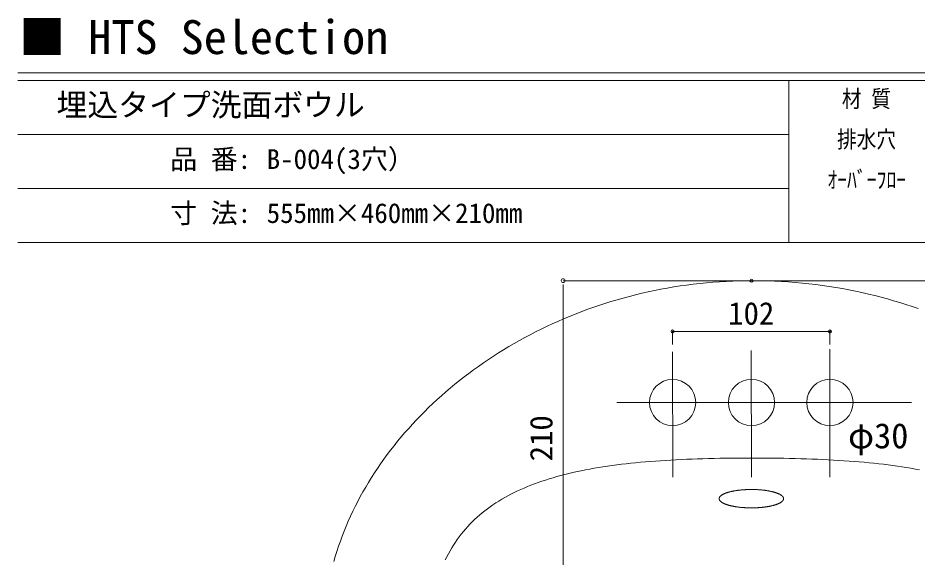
# Model space of a CAD drawing. Units: millimetres, scale not verified. Extents: x -1002 to 1010, y -687 to 676.
# Drawn here: x -1002 to -419, y 326 to 676 of the extents above; entities that cross this region are included whole.
import ezdxf
from ezdxf.enums import TextEntityAlignment as Align

# ---------------------------------------------------------------- set-up
doc = ezdxf.new("R2010")
doc.units = ezdxf.units.MM
doc.header["$LTSCALE"] = 5
doc.header["$PDMODE"] = 32
doc.header["$PDSIZE"] = 2
doc.layers.add('0-0', color=7, linetype='Continuous', lineweight=15)
doc.layers.add('F-0', color=7, linetype='Continuous', lineweight=15)
doc.styles.add('ＭＳ ゴシック', font='')
doc.styles.get('ＭＳ ゴシック').set_extended_font_data('MS Gothic')

# ---------------------------------------------------------------- blocks, each defined once
blk = doc.blocks.new('_DOT_21')
at = {"layer": '0-0'}
blk.add_line((-0.5, 0), (-1, 0), dxfattribs=at)
blk.add_circle((0, 0), 0.25, dxfattribs=at)
blk.add_circle((0, 0), 0.25, dxfattribs=at)

msp = doc.modelspace()

# ---------------------------------------------------------------- linework, layer by layer
at = {"layer": 'F-0'}
for p, q in [((1002.034, 640.036), (-1002.086, 640.036)), ((1002.034, 635.036), (-1002.086, 635.036)), ((-502.086, 635.036), (-502.086, 530.036)), ((-502.086, 600.036), (-1002.086, 600.036)), ((-502.086, 565.036), (-1002.086, 565.036)), ((1002.034, 530.036), (-1002.086, 530.036)), ((-531.328, 505.216), (-648.505, 505.216)), ((-521.328, 505.216), (-168.539, 505.216)), ((-648.505, 500.216), (-648.505, 300.216)), ((-475.486, 460.883), (-475.415, 377.909)), ((-577.484, 459.121), (-577.415, 377.823)), ((-526.485, 460.003), (-526.415, 377.866)), ((-526.484, 459.531), (-526.415, 377.866)), ((-613.687, 426.142), (-422.477, 426.304))]:
    msp.add_line(p, q, dxfattribs=at)
at = {"layer": 'F-0', "color": 4, "lineweight": 9}
for p, q in [((-577.456, 472.293), (-475.456, 472.293)), ((-577.456, 472.293), (-577.456, 463.834)), ((-475.456, 472.293), (-475.456, 463.834))]:
    msp.add_line(p, q, dxfattribs=at)
at = {"layer": 'F-0', "lineweight": 18}
for points in [[(-633.033, 486.437), (-629.181, 487.807), (-625.302, 489.137), (-621.395, 490.417), (-617.461, 491.647), (-613.501, 492.827), (-609.515, 493.957), (-605.505, 495.037), (-601.469, 496.067), (-597.41, 497.047), (-593.327, 497.967), (-589.221, 498.837), (-585.092, 499.657), (-580.942, 500.427), (-576.77, 501.137), (-572.577, 501.787), (-568.364, 502.387), (-564.131, 502.927), (-559.878, 503.417), (-555.607, 503.847), (-551.318, 504.217), (-547.011, 504.537), (-542.687, 504.787), (-538.346, 504.987), (-533.989, 505.127), (-529.617, 505.197), (-525.175, 505.217), (-520.576, 505.167), (-516.001, 505.057), (-511.45, 504.897), (-506.924, 504.667), (-502.423, 504.387), (-497.948, 504.037), (-493.498, 503.637), (-489.075, 503.177), (-484.678, 502.667), (-480.308, 502.097), (-475.966, 501.467), (-471.651, 500.787), (-467.365, 500.047)], [(-467.365, 500.047), (-463.108, 499.257), (-458.88, 498.407), (-454.681, 497.517), (-450.512, 496.567), (-446.374, 495.557), (-442.266, 494.507), (-438.19, 493.397), (-434.145, 492.247), (-430.132, 491.037), (-426.152, 489.787), (-422.204, 488.477), (-418.289, 487.127)], [(-755.848, 401.047), (-753.498, 403.877), (-751.1, 406.687), (-748.654, 409.457), (-746.16, 412.207), (-743.619, 414.927), (-741.031, 417.617), (-738.397, 420.277), (-735.718, 422.907), (-732.994, 425.497), (-730.226, 428.067), (-727.414, 430.607), (-724.558, 433.107), (-721.66, 435.577), (-718.719, 438.007), (-715.737, 440.417), (-712.713, 442.777), (-709.649, 445.107), (-706.545, 447.407), (-703.401, 449.667), (-700.218, 451.887), (-696.997, 454.077), (-693.737, 456.227), (-690.44, 458.337), (-687.106, 460.407), (-683.736, 462.437), (-680.33, 464.427), (-676.889, 466.377), (-673.413, 468.287), (-669.902, 470.157), (-666.358, 471.987), (-662.781, 473.767), (-659.171, 475.507), (-655.529, 477.207), (-651.856, 478.857), (-648.151, 480.467), (-644.416, 482.027), (-640.651, 483.547), (-636.856, 485.017), (-633.033, 486.437)], [(-797.209, 323.047), (-796.25, 326.377), (-795.228, 329.697), (-794.145, 333.007), (-793.002, 336.297), (-791.797, 339.577), (-790.533, 342.837), (-789.21, 346.077), (-787.828, 349.307), (-786.387, 352.517), (-784.889, 355.707), (-783.333, 358.877), (-781.721, 362.037), (-780.053, 365.167), (-778.329, 368.287), (-776.55, 371.377), (-774.716, 374.447), (-772.829, 377.497), (-770.888, 380.527), (-768.894, 383.527), (-766.847, 386.517), (-764.749, 389.467), (-762.599, 392.407), (-760.399, 395.317), (-758.148, 398.197), (-755.848, 401.047)], [(-680.263, 367.817), (-678.152, 368.837), (-676.006, 369.827), (-673.822, 370.777), (-671.602, 371.707), (-669.346, 372.617), (-667.053, 373.487), (-664.724, 374.337), (-662.359, 375.157), (-659.958, 375.947), (-657.521, 376.717), (-655.048, 377.457), (-652.54, 378.177), (-649.997, 378.867), (-647.418, 379.537), (-644.803, 380.177), (-642.154, 380.797), (-639.47, 381.387), (-636.751, 381.967), (-633.997, 382.517), (-631.208, 383.037), (-628.385, 383.547), (-625.528, 384.027), (-622.636, 384.487), (-619.71, 384.927), (-616.75, 385.347), (-613.756, 385.747), (-610.728, 386.127), (-607.667, 386.487), (-604.572, 386.827), (-601.444, 387.157), (-598.282, 387.457), (-595.087, 387.747), (-591.859, 388.007), (-588.598, 388.257), (-585.305, 388.497), (-581.978, 388.707), (-578.619, 388.907), (-575.228, 389.097), (-571.804, 389.267)], [(-571.804, 389.267), (-568.348, 389.417), (-564.859, 389.557), (-561.339, 389.687), (-557.787, 389.797), (-554.203, 389.887), (-550.587, 389.977), (-546.94, 390.047), (-543.262, 390.107), (-539.552, 390.147), (-535.811, 390.177), (-532.039, 390.207), (-528.236, 390.217), (-524.369, 390.217), (-520.486, 390.207), (-516.636, 390.177), (-512.821, 390.147), (-509.041, 390.107), (-505.294, 390.047), (-501.582, 389.977), (-497.904, 389.887), (-494.261, 389.797), (-490.653, 389.687), (-487.079, 389.557), (-483.54, 389.417), (-480.035, 389.267), (-476.566, 389.097), (-473.131, 388.907), (-469.732, 388.707), (-466.368, 388.497), (-463.038, 388.257), (-459.745, 388.007), (-456.486, 387.747), (-453.263, 387.457), (-450.075, 387.157), (-446.923, 386.827), (-443.806, 386.487), (-440.725, 386.127), (-437.68, 385.747), (-434.671, 385.347)], [(-434.671, 385.347), (-431.697, 384.927), (-428.76, 384.487), (-425.859, 384.027), (-422.993, 383.547), (-420.164, 383.037), (-417.372, 382.517)], [(-724.914, 324.097), (-723.923, 326.117), (-722.892, 328.087), (-721.82, 330.027), (-720.708, 331.927), (-719.557, 333.787), (-718.366, 335.607), (-717.135, 337.387), (-715.864, 339.137), (-714.554, 340.847), (-713.205, 342.517), (-711.817, 344.157), (-710.389, 345.757), (-708.923, 347.317), (-707.418, 348.847), (-705.874, 350.347), (-704.291, 351.807), (-702.67, 353.237), (-701.011, 354.627), (-699.314, 355.987), (-697.578, 357.307), (-695.804, 358.607), (-693.993, 359.867), (-692.144, 361.097), (-690.257, 362.287), (-688.333, 363.457), (-686.371, 364.597), (-684.372, 365.697), (-682.336, 366.777), (-680.263, 367.817)]]:
    msp.add_lwpolyline(points, dxfattribs=at)
at = {"layer": 'F-0'}
for points in [[(-537.2, 368.947), (-537.475, 368.907), (-537.747, 368.857), (-538.016, 368.807), (-538.282, 368.747), (-538.545, 368.697), (-538.805, 368.647), (-539.062, 368.587), (-539.316, 368.527), (-539.567, 368.477), (-539.815, 368.417), (-540.059, 368.357), (-540.3, 368.297), (-540.538, 368.237), (-540.773, 368.167), (-541.004, 368.107), (-541.232, 368.047), (-541.456, 367.977), (-541.676, 367.907), (-541.893, 367.847), (-542.107, 367.777), (-542.317, 367.707), (-542.523, 367.637), (-542.725, 367.567), (-542.924, 367.487), (-543.119, 367.417), (-543.31, 367.347), (-543.497, 367.267), (-543.68, 367.197), (-543.859, 367.117), (-544.034, 367.037), (-544.204, 366.957), (-544.371, 366.877), (-544.534, 366.807), (-544.692, 366.717), (-544.846, 366.637), (-544.996, 366.557), (-545.142, 366.477), (-545.283, 366.397), (-545.419, 366.307)], [(-545.419, 366.307), (-545.283, 366.397), (-545.142, 366.477), (-544.996, 366.557), (-544.846, 366.637), (-544.692, 366.717), (-544.534, 366.807), (-544.371, 366.877), (-544.204, 366.957), (-544.034, 367.037), (-543.859, 367.117), (-543.68, 367.197), (-543.497, 367.267), (-543.31, 367.347), (-543.119, 367.417), (-542.924, 367.487), (-542.725, 367.567), (-542.523, 367.637), (-542.317, 367.707), (-542.107, 367.777), (-541.893, 367.847), (-541.676, 367.907), (-541.456, 367.977), (-541.232, 368.047), (-541.004, 368.107), (-540.773, 368.167), (-540.538, 368.237), (-540.3, 368.297), (-540.059, 368.357), (-539.815, 368.417), (-539.567, 368.477), (-539.316, 368.527), (-539.062, 368.587), (-538.805, 368.647), (-538.545, 368.697), (-538.282, 368.747), (-538.016, 368.807), (-537.747, 368.857), (-537.475, 368.907), (-537.2, 368.947)], [(-524.762, 369.797), (-525.102, 369.797), (-525.444, 369.807), (-525.788, 369.807), (-526.133, 369.807), (-526.479, 369.817), (-526.825, 369.807), (-527.169, 369.807), (-527.512, 369.807), (-527.853, 369.797), (-528.193, 369.787), (-528.531, 369.777), (-528.867, 369.767), (-529.203, 369.757), (-529.536, 369.747), (-529.868, 369.727), (-530.197, 369.717), (-530.526, 369.697), (-530.852, 369.677), (-531.176, 369.657), (-531.499, 369.637), (-531.819, 369.607), (-532.137, 369.587), (-532.454, 369.557), (-532.768, 369.527), (-533.08, 369.497), (-533.39, 369.467), (-533.698, 369.437), (-534.003, 369.407), (-534.306, 369.367), (-534.607, 369.337), (-534.905, 369.297), (-535.201, 369.257), (-535.495, 369.217), (-535.785, 369.177), (-536.074, 369.137), (-536.359, 369.087), (-536.642, 369.047), (-536.923, 368.997), (-537.2, 368.947)], [(-537.2, 368.947), (-536.923, 368.997), (-536.642, 369.047), (-536.359, 369.087), (-536.074, 369.137), (-535.785, 369.177), (-535.495, 369.217), (-535.201, 369.257), (-534.905, 369.297), (-534.607, 369.337), (-534.306, 369.367), (-534.003, 369.407), (-533.698, 369.437), (-533.39, 369.467), (-533.08, 369.497), (-532.768, 369.527), (-532.454, 369.557), (-532.137, 369.587), (-531.819, 369.607), (-531.499, 369.637), (-531.176, 369.657), (-530.852, 369.677), (-530.526, 369.697), (-530.197, 369.717), (-529.868, 369.727), (-529.536, 369.747), (-529.203, 369.757), (-528.867, 369.767), (-528.531, 369.777), (-528.193, 369.787), (-527.853, 369.797), (-527.512, 369.807), (-527.169, 369.807), (-526.825, 369.807), (-526.479, 369.817), (-526.133, 369.807), (-525.788, 369.807), (-525.444, 369.807), (-525.102, 369.797), (-524.762, 369.797)], [(-513.092, 368.447), (-513.341, 368.507), (-513.594, 368.557), (-513.849, 368.617), (-514.108, 368.667), (-514.369, 368.727), (-514.634, 368.777), (-514.902, 368.827), (-515.172, 368.877), (-515.446, 368.927), (-515.722, 368.977), (-516.001, 369.017), (-516.282, 369.067), (-516.567, 369.107), (-516.854, 369.157), (-517.143, 369.197), (-517.435, 369.237), (-517.73, 369.277), (-518.027, 369.317), (-518.327, 369.347), (-518.629, 369.387), (-518.933, 369.417), (-519.24, 369.457), (-519.549, 369.487), (-519.86, 369.517), (-520.173, 369.547), (-520.488, 369.567), (-520.806, 369.597), (-521.125, 369.617), (-521.447, 369.647), (-521.77, 369.667), (-522.095, 369.687), (-522.423, 369.707), (-522.752, 369.717), (-523.082, 369.737), (-523.415, 369.757), (-523.749, 369.767), (-524.085, 369.777), (-524.423, 369.787), (-524.762, 369.797)], [(-524.762, 369.797), (-524.423, 369.787), (-524.085, 369.777), (-523.749, 369.767), (-523.415, 369.757), (-523.082, 369.737), (-522.752, 369.717), (-522.423, 369.707), (-522.095, 369.687), (-521.77, 369.667), (-521.447, 369.647), (-521.125, 369.617), (-520.806, 369.597), (-520.488, 369.567), (-520.173, 369.547), (-519.86, 369.517), (-519.549, 369.487), (-519.24, 369.457), (-518.933, 369.417), (-518.629, 369.387), (-518.327, 369.347), (-518.027, 369.317), (-517.73, 369.277), (-517.435, 369.237), (-517.143, 369.197), (-516.854, 369.157), (-516.567, 369.107), (-516.282, 369.067), (-516.001, 369.017), (-515.722, 368.977), (-515.446, 368.927), (-515.172, 368.877), (-514.902, 368.827), (-514.634, 368.777), (-514.369, 368.727), (-514.108, 368.667), (-513.849, 368.617), (-513.594, 368.557), (-513.341, 368.507), (-513.092, 368.447)], [(-506.295, 365.477), (-506.387, 365.567), (-506.484, 365.657), (-506.586, 365.747), (-506.693, 365.837), (-506.805, 365.917), (-506.921, 366.007), (-507.042, 366.097), (-507.167, 366.177), (-507.297, 366.267), (-507.431, 366.347), (-507.57, 366.437), (-507.714, 366.517), (-507.861, 366.597), (-508.013, 366.677), (-508.169, 366.757), (-508.33, 366.847), (-508.495, 366.917), (-508.663, 366.997), (-508.836, 367.077), (-509.013, 367.157), (-509.194, 367.227), (-509.379, 367.307), (-509.568, 367.377), (-509.761, 367.457), (-509.958, 367.527), (-510.158, 367.597), (-510.363, 367.667), (-510.571, 367.737), (-510.782, 367.807), (-510.998, 367.877), (-511.217, 367.947), (-511.439, 368.007), (-511.665, 368.077), (-511.894, 368.137), (-512.127, 368.207), (-512.363, 368.267), (-512.603, 368.327), (-512.846, 368.387), (-513.092, 368.447)], [(-513.092, 368.447), (-512.846, 368.387), (-512.603, 368.327), (-512.363, 368.267), (-512.127, 368.207), (-511.894, 368.137), (-511.665, 368.077), (-511.439, 368.007), (-511.217, 367.947), (-510.998, 367.877), (-510.782, 367.807), (-510.571, 367.737), (-510.363, 367.667), (-510.158, 367.597), (-509.958, 367.527), (-509.761, 367.457), (-509.568, 367.377), (-509.379, 367.307), (-509.194, 367.227), (-509.013, 367.157), (-508.836, 367.077), (-508.663, 366.997), (-508.495, 366.917), (-508.33, 366.847), (-508.169, 366.757), (-508.013, 366.677), (-507.861, 366.597), (-507.714, 366.517), (-507.57, 366.437), (-507.431, 366.347), (-507.297, 366.267), (-507.167, 366.177), (-507.042, 366.097), (-506.921, 366.007), (-506.805, 365.917), (-506.693, 365.837), (-506.586, 365.747), (-506.484, 365.657), (-506.387, 365.567), (-506.295, 365.477)], [(-545.419, 366.307), (-545.551, 366.227), (-545.679, 366.137), (-545.802, 366.047), (-545.921, 365.967), (-546.035, 365.877), (-546.144, 365.787), (-546.248, 365.697), (-546.348, 365.607), (-546.443, 365.517), (-546.533, 365.427), (-546.618, 365.337), (-546.698, 365.247), (-546.773, 365.157), (-546.843, 365.057), (-546.908, 364.967), (-546.968, 364.877), (-547.023, 364.777), (-547.072, 364.687), (-547.116, 364.587), (-547.155, 364.497), (-547.189, 364.397), (-547.217, 364.297), (-547.24, 364.207), (-547.257, 364.107), (-547.269, 364.007), (-547.275, 363.907), (-547.276, 363.807), (-547.271, 363.717), (-547.261, 363.617), (-547.245, 363.517), (-547.223, 363.417), (-547.196, 363.317), (-547.164, 363.227), (-547.127, 363.127), (-547.084, 363.037), (-547.035, 362.937), (-546.982, 362.847), (-546.923, 362.747), (-546.86, 362.657)], [(-546.86, 362.657), (-546.923, 362.747), (-546.982, 362.847), (-547.035, 362.937), (-547.084, 363.037), (-547.127, 363.127), (-547.164, 363.227), (-547.196, 363.317), (-547.223, 363.417), (-547.245, 363.517), (-547.261, 363.617), (-547.271, 363.717), (-547.276, 363.807), (-547.275, 363.907), (-547.269, 364.007), (-547.257, 364.107), (-547.24, 364.207), (-547.217, 364.297), (-547.189, 364.397), (-547.155, 364.497), (-547.116, 364.587), (-547.072, 364.687), (-547.023, 364.777), (-546.968, 364.877), (-546.908, 364.967), (-546.843, 365.057), (-546.773, 365.157), (-546.698, 365.247), (-546.618, 365.337), (-546.533, 365.427), (-546.443, 365.517), (-546.348, 365.607), (-546.248, 365.697), (-546.144, 365.787), (-546.035, 365.877), (-545.921, 365.967), (-545.802, 366.047), (-545.679, 366.137), (-545.551, 366.227), (-545.419, 366.307)], [(-546.86, 362.657), (-546.791, 362.567), (-546.717, 362.467), (-546.638, 362.377), (-546.554, 362.287), (-546.466, 362.197), (-546.372, 362.107), (-546.273, 362.017), (-546.17, 361.927), (-546.062, 361.837), (-545.95, 361.747), (-545.832, 361.667), (-545.71, 361.577), (-545.584, 361.487), (-545.453, 361.407), (-545.317, 361.317), (-545.177, 361.237), (-545.033, 361.157), (-544.884, 361.077), (-544.731, 360.987), (-544.574, 360.907), (-544.412, 360.827), (-544.247, 360.747), (-544.077, 360.677), (-543.903, 360.597), (-543.725, 360.517), (-543.543, 360.447), (-543.357, 360.367), (-543.167, 360.297), (-542.973, 360.217), (-542.775, 360.147), (-542.574, 360.077), (-542.369, 360.007), (-542.16, 359.937), (-541.947, 359.867), (-541.731, 359.797), (-541.511, 359.737), (-541.288, 359.667), (-541.061, 359.597), (-540.831, 359.537)], [(-540.831, 359.537), (-541.061, 359.597), (-541.288, 359.667), (-541.511, 359.737), (-541.731, 359.797), (-541.947, 359.867), (-542.16, 359.937), (-542.369, 360.007), (-542.574, 360.077), (-542.775, 360.147), (-542.973, 360.217), (-543.167, 360.297), (-543.357, 360.367), (-543.543, 360.447), (-543.725, 360.517), (-543.903, 360.597), (-544.077, 360.677), (-544.247, 360.747), (-544.412, 360.827), (-544.574, 360.907), (-544.731, 360.987), (-544.884, 361.077), (-545.033, 361.157), (-545.177, 361.237), (-545.317, 361.317), (-545.453, 361.407), (-545.584, 361.487), (-545.71, 361.577), (-545.832, 361.667), (-545.95, 361.747), (-546.062, 361.837), (-546.17, 361.927), (-546.273, 362.017), (-546.372, 362.107), (-546.466, 362.197), (-546.554, 362.287), (-546.638, 362.377), (-546.717, 362.467), (-546.791, 362.567), (-546.86, 362.657)], [(-514.304, 358.987), (-514.043, 359.037), (-513.785, 359.087), (-513.53, 359.147), (-513.279, 359.207), (-513.03, 359.267), (-512.785, 359.327), (-512.543, 359.387), (-512.304, 359.447), (-512.069, 359.507), (-511.837, 359.567), (-511.608, 359.637), (-511.383, 359.697), (-511.162, 359.767), (-510.944, 359.837), (-510.729, 359.897), (-510.518, 359.967), (-510.311, 360.037), (-510.108, 360.107), (-509.908, 360.187), (-509.713, 360.257), (-509.521, 360.327), (-509.333, 360.407), (-509.149, 360.477), (-508.969, 360.557), (-508.793, 360.637), (-508.621, 360.707), (-508.453, 360.787), (-508.289, 360.867), (-508.13, 360.947), (-507.975, 361.027), (-507.824, 361.117), (-507.677, 361.197), (-507.535, 361.277), (-507.397, 361.367), (-507.264, 361.447), (-507.135, 361.537), (-507.011, 361.617), (-506.891, 361.707), (-506.776, 361.797)], [(-506.776, 361.797), (-506.891, 361.707), (-507.011, 361.617), (-507.135, 361.537), (-507.264, 361.447), (-507.397, 361.367), (-507.535, 361.277), (-507.677, 361.197), (-507.824, 361.117), (-507.975, 361.027), (-508.13, 360.947), (-508.289, 360.867), (-508.453, 360.787), (-508.621, 360.707), (-508.793, 360.637), (-508.969, 360.557), (-509.149, 360.477), (-509.333, 360.407), (-509.521, 360.327), (-509.713, 360.257), (-509.908, 360.187), (-510.108, 360.107), (-510.311, 360.037), (-510.518, 359.967), (-510.729, 359.897), (-510.944, 359.837), (-511.162, 359.767), (-511.383, 359.697), (-511.608, 359.637), (-511.837, 359.567), (-512.069, 359.507), (-512.304, 359.447), (-512.543, 359.387), (-512.785, 359.327), (-513.03, 359.267), (-513.279, 359.207), (-513.53, 359.147), (-513.785, 359.087), (-514.043, 359.037), (-514.304, 358.987)], [(-506.776, 361.797), (-506.666, 361.877), (-506.56, 361.967), (-506.46, 362.057), (-506.364, 362.147), (-506.272, 362.237), (-506.186, 362.327), (-506.105, 362.427), (-506.028, 362.517), (-505.957, 362.607), (-505.891, 362.707), (-505.83, 362.797), (-505.774, 362.887), (-505.723, 362.987), (-505.677, 363.077), (-505.637, 363.177), (-505.602, 363.277), (-505.572, 363.367), (-505.548, 363.467), (-505.529, 363.567), (-505.516, 363.667), (-505.508, 363.767), (-505.506, 363.857), (-505.51, 363.957), (-505.519, 364.057), (-505.534, 364.157), (-505.554, 364.257), (-505.579, 364.347), (-505.61, 364.447), (-505.646, 364.537), (-505.688, 364.637), (-505.735, 364.737), (-505.787, 364.827), (-505.844, 364.917), (-505.907, 365.017), (-505.974, 365.107), (-506.047, 365.197), (-506.125, 365.297), (-506.207, 365.387), (-506.295, 365.477)], [(-506.295, 365.477), (-506.207, 365.387), (-506.125, 365.297), (-506.047, 365.197), (-505.974, 365.107), (-505.907, 365.017), (-505.844, 364.917), (-505.787, 364.827), (-505.735, 364.737), (-505.688, 364.637), (-505.646, 364.537), (-505.61, 364.447), (-505.579, 364.347), (-505.554, 364.257), (-505.534, 364.157), (-505.519, 364.057), (-505.51, 363.957), (-505.506, 363.857), (-505.508, 363.767), (-505.516, 363.667), (-505.529, 363.567), (-505.548, 363.467), (-505.572, 363.367), (-505.602, 363.277), (-505.637, 363.177), (-505.677, 363.077), (-505.723, 362.987), (-505.774, 362.887), (-505.83, 362.797), (-505.891, 362.707), (-505.957, 362.607), (-506.028, 362.517), (-506.105, 362.427), (-506.186, 362.327), (-506.272, 362.237), (-506.364, 362.147), (-506.46, 362.057), (-506.56, 361.967), (-506.666, 361.877), (-506.776, 361.797)], [(-540.831, 359.537), (-540.597, 359.477), (-540.36, 359.417), (-540.12, 359.357), (-539.876, 359.297), (-539.629, 359.237), (-539.379, 359.177), (-539.126, 359.117), (-538.87, 359.067), (-538.61, 359.007), (-538.348, 358.957), (-538.083, 358.907), (-537.814, 358.857), (-537.543, 358.807), (-537.269, 358.757), (-536.992, 358.707), (-536.713, 358.657), (-536.43, 358.617), (-536.145, 358.577), (-535.858, 358.527), (-535.568, 358.487), (-535.275, 358.447), (-534.98, 358.407), (-534.682, 358.377), (-534.382, 358.337), (-534.079, 358.297), (-533.774, 358.267), (-533.467, 358.237), (-533.158, 358.207), (-532.846, 358.177), (-532.533, 358.147), (-532.217, 358.117), (-531.899, 358.097), (-531.579, 358.067), (-531.257, 358.047), (-530.933, 358.027), (-530.607, 358.007), (-530.28, 357.987), (-529.95, 357.967), (-529.619, 357.957)], [(-529.619, 357.957), (-529.95, 357.967), (-530.28, 357.987), (-530.607, 358.007), (-530.933, 358.027), (-531.257, 358.047), (-531.579, 358.067), (-531.899, 358.097), (-532.217, 358.117), (-532.533, 358.147), (-532.846, 358.177), (-533.158, 358.207), (-533.467, 358.237), (-533.774, 358.267), (-534.079, 358.297), (-534.382, 358.337), (-534.682, 358.377), (-534.98, 358.407), (-535.275, 358.447), (-535.568, 358.487), (-535.858, 358.527), (-536.145, 358.577), (-536.43, 358.617), (-536.713, 358.657), (-536.992, 358.707), (-537.269, 358.757), (-537.543, 358.807), (-537.814, 358.857), (-538.083, 358.907), (-538.348, 358.957), (-538.61, 359.007), (-538.87, 359.067), (-539.126, 359.117), (-539.379, 359.177), (-539.629, 359.237), (-539.876, 359.297), (-540.12, 359.357), (-540.36, 359.417), (-540.597, 359.477), (-540.831, 359.537)], [(-526.392, 357.887), (-526.047, 357.887), (-525.702, 357.887), (-525.359, 357.897), (-525.017, 357.897), (-524.677, 357.907), (-524.338, 357.917), (-524.001, 357.927), (-523.666, 357.937), (-523.332, 357.947), (-523, 357.967), (-522.669, 357.977), (-522.341, 357.997), (-522.014, 358.017), (-521.689, 358.037), (-521.366, 358.057), (-521.045, 358.077), (-520.726, 358.107), (-520.409, 358.137), (-520.094, 358.157), (-519.782, 358.187), (-519.471, 358.217), (-519.163, 358.247), (-518.857, 358.287), (-518.553, 358.317), (-518.252, 358.357), (-517.953, 358.387), (-517.656, 358.427), (-517.362, 358.467), (-517.071, 358.507), (-516.782, 358.547), (-516.495, 358.597), (-516.212, 358.637), (-515.931, 358.687), (-515.652, 358.727), (-515.377, 358.777), (-515.104, 358.827), (-514.834, 358.877), (-514.568, 358.927), (-514.304, 358.987)], [(-514.304, 358.987), (-514.568, 358.927), (-514.834, 358.877), (-515.104, 358.827), (-515.377, 358.777), (-515.652, 358.727), (-515.931, 358.687), (-516.212, 358.637), (-516.495, 358.597), (-516.782, 358.547), (-517.071, 358.507), (-517.362, 358.467), (-517.656, 358.427), (-517.953, 358.387), (-518.252, 358.357), (-518.553, 358.317), (-518.857, 358.287), (-519.163, 358.247), (-519.471, 358.217), (-519.782, 358.187), (-520.094, 358.157), (-520.409, 358.137), (-520.726, 358.107), (-521.045, 358.077), (-521.366, 358.057), (-521.689, 358.037), (-522.014, 358.017), (-522.341, 357.997), (-522.669, 357.977), (-523, 357.967), (-523.332, 357.947), (-523.666, 357.937), (-524.001, 357.927), (-524.338, 357.917), (-524.677, 357.907), (-525.017, 357.897), (-525.359, 357.897), (-525.702, 357.887), (-526.047, 357.887), (-526.392, 357.887)]]:
    msp.add_lwpolyline(points, dxfattribs=at)
msp.add_lwpolyline([(-529.619, 357.957), (-529.286, 357.937), (-528.951, 357.927), (-528.615, 357.917), (-528.277, 357.907), (-527.938, 357.897), (-527.597, 357.897), (-527.255, 357.887), (-526.911, 357.887), (-526.566, 357.887), (-526.911, 357.887), (-527.255, 357.887), (-527.597, 357.897), (-527.938, 357.897), (-528.277, 357.907), (-528.615, 357.917), (-528.951, 357.927), (-529.286, 357.937)], close=True, dxfattribs=at)
for centre in [(-577.456, 426.172), (-526.328, 426.216), (-475.456, 426.259)]:
    msp.add_circle(centre, 15, dxfattribs=at)
msp.add_point((-526.328, 505.216), dxfattribs=at)
at = {"layer": 'F-0', "color": 6}
for p in [(-577.456, 472.293), (-475.456, 472.293)]:
    msp.add_point(p, dxfattribs=at)

# ---------------------------------------------------------------- block references
at = {"layer": 'F-0', "xscale": 5, "yscale": 5, "rotation": 90}
msp.add_blockref('_DOT_21', (-648.505, 505.216), dxfattribs=at)

# ---------------------------------------------------------------- texts
at = {"layer": 'F-0', "style": 'ＭＳ ゴシック'}
for s, height, p in [('■ HTS Selection', 21.99, (-1001.367, 645.583)), ('埋込タイプ洗面ボウル', 14.66, (-977.086, 607.536)), ('品 番:', 12.83, (-903.336, 573.786)), ('B-004(3穴）', 12.83, (-840.774, 573.786)), ('寸 法:', 12.83, (-903.336, 538.786)), ('555mm×460mm×210mm', 12.83, (-840.774, 538.786)), ('102', 14.66, (-541.456, 472.293)), ('φ30', 16.35, (-463.697, 391.579))]:
    msp.add_text(s, height=height, dxfattribs=at).set_placement(p, align=Align.BOTTOM_LEFT)
at = {"layer": 'F-0', "style": 'ＭＳ ゴシック', "width": 0.85}
for s, p in [('材 質', (-467.711, 614.411)), ('排水穴', (-470.836, 588.161)), ('ｵｰﾊﾞｰﾌﾛｰ', (-477.086, 561.911))]:
    msp.add_text(s, height=11, dxfattribs=at).set_placement(p, align=Align.BOTTOM_LEFT)
at = {"layer": 'F-0', "style": 'ＭＳ ゴシック'}
msp.add_text('210', height=14.66, rotation=90, dxfattribs=at).set_placement((-651.005, 388.065), align=Align.BOTTOM_LEFT)

doc.saveas('drawing.dxf')
